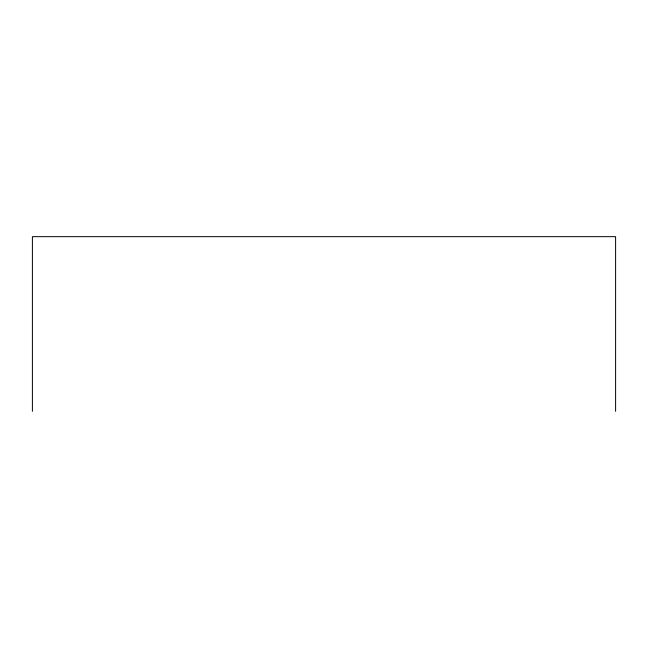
<?xml version="1.0" encoding="UTF-8"?>
<svg xmlns="http://www.w3.org/2000/svg" width="648" height="648" viewBox="0 0 648 648"><rect width="100%" height="100%" fill="white"/><g stroke="black" fill="none" stroke-linecap="round" stroke-linejoin="round"><path stroke-width="0.97" d="M615.6 411.334L615.6 236.666L32.4 236.666L32.4 411.334"/></g></svg>
